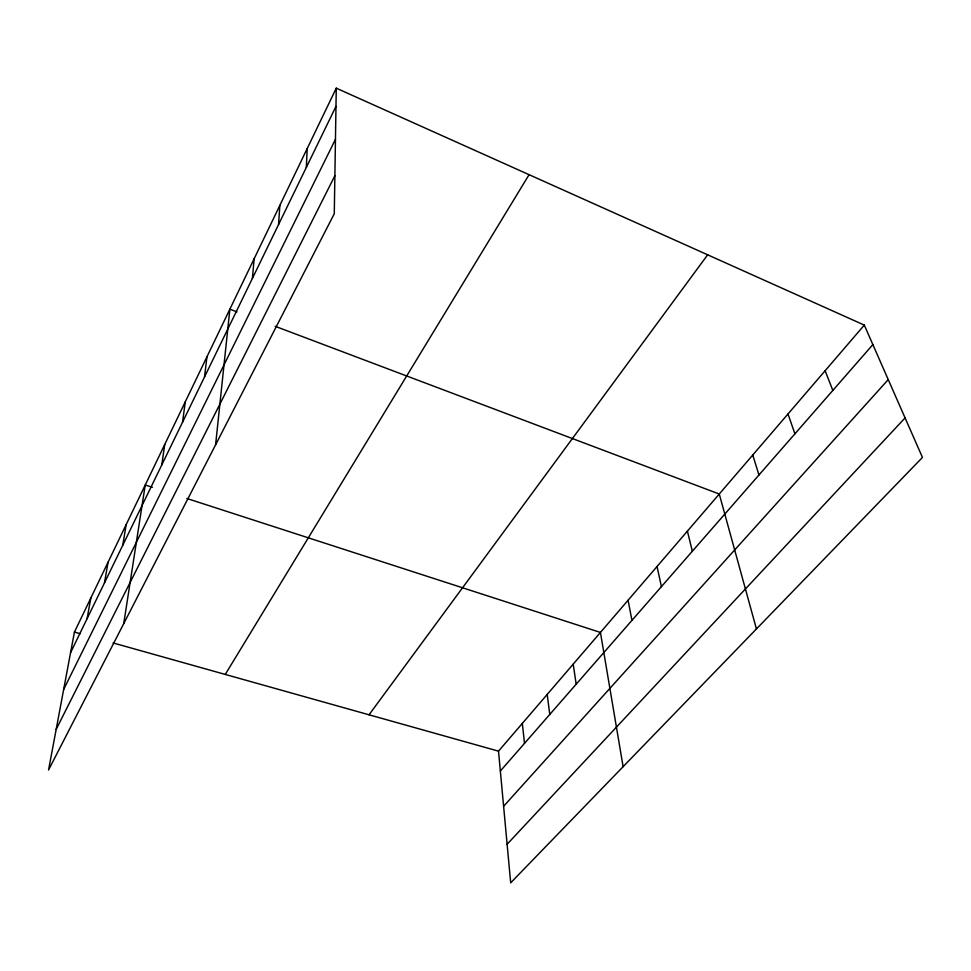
<?xml version="1.0" encoding="UTF-8"?>
<svg xmlns="http://www.w3.org/2000/svg" width="971" height="971" viewBox="0 0 971 971"><rect width="100%" height="100%" fill="white"/><g stroke="black" fill="none" stroke-linecap="round" stroke-linejoin="round"><path stroke-width="1.46" d="M336.269 88.167L334.279 213.754L48.55 770.015L74.427 632.085L336.269 88.167L864.299 325.103L922.45 457.438L510.685 882.833L498.511 751.153L864.299 325.103M306.351 167.352L307.188 148.587M278.543 224.592L279.854 205.354M252.399 278.41L254.135 258.796M215.598 444.791L229.872 309.191L236.948 311.861M204.529 376.942L206.957 356.794M182.56 422.167L185.267 401.836M161.769 464.975L164.73 444.5M123.742 623.625L145.237 484.99L152.411 487.321M122.771 545.229L126.169 524.595M104.48 582.879L108.06 562.221M87.099 618.673L90.825 598.002M70.555 652.718L335.978 106.373M63.649 689.495L335.456 139.314M56.184 729.33L334.874 175.727M225.26 674.432L529.074 174.683M369.029 714.802L707.653 254.815M500.344 771.023L872.868 344.596M503.609 806.282L888.247 379.612M507.117 844.26L905.081 417.906M74.427 632.085L80.156 633.699M113.122 642.948L498.511 751.153M186.82 498.463L600.43 632.437L623.115 766.689M275.145 326.292L719.268 494.021L756.433 628.953M825.132 370.728L832.827 390.439M788.003 413.962L794.909 433.843M752.768 455.011L758.946 475.001M687.407 531.137L692.335 551.261M657.039 566.506L661.421 586.642M628.079 600.236L631.951 620.384M573.218 664.14L576.167 684.227M547.207 694.435L549.756 714.462M522.325 723.407L524.51 743.361"/></g></svg>
